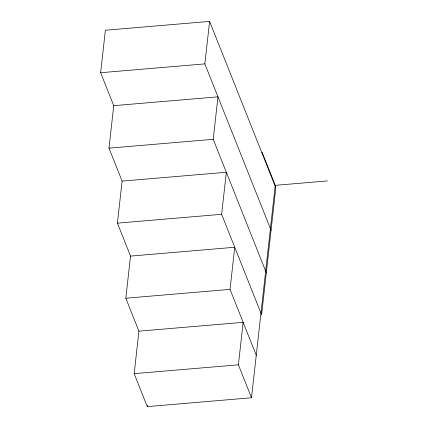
<?xml version="1.0" encoding="UTF-8"?>
<svg xmlns="http://www.w3.org/2000/svg" width="428" height="428" viewBox="0 0 428 428"><rect width="100%" height="100%" fill="white"/><g stroke="black" fill="none" stroke-linecap="round" stroke-linejoin="round"><path stroke-width="0.64" d="M100.633 72.723L105.384 30.238L209.608 21.4L275.819 187.79L261.62 314.799L221.629 214.31L226.332 172.265L122.108 181.103L109.001 148.152L113.746 105.668L100.633 72.723L204.857 63.884L271.074 230.275M262.054 153.192L262.139 152.395L275.252 185.345L251.509 397.762L147.286 406.6L134.178 373.649L138.923 331.17L125.816 298.22L130.524 256.094L117.411 223.149L122.108 181.103M147.286 406.6L147.435 405.273M204.857 63.884L209.608 21.4M266.323 272.759L213.219 139.314L217.97 96.83L113.746 105.668M256.26 355.277L230.034 289.382L234.742 247.256L130.524 256.094M251.509 397.762L238.396 364.817L243.147 322.332L138.923 331.17M109.001 148.152L213.219 139.314M275.252 185.345L327.367 180.926M117.411 223.149L221.629 214.31M125.816 298.22L230.034 289.382M134.178 373.649L238.396 364.817"/></g></svg>
